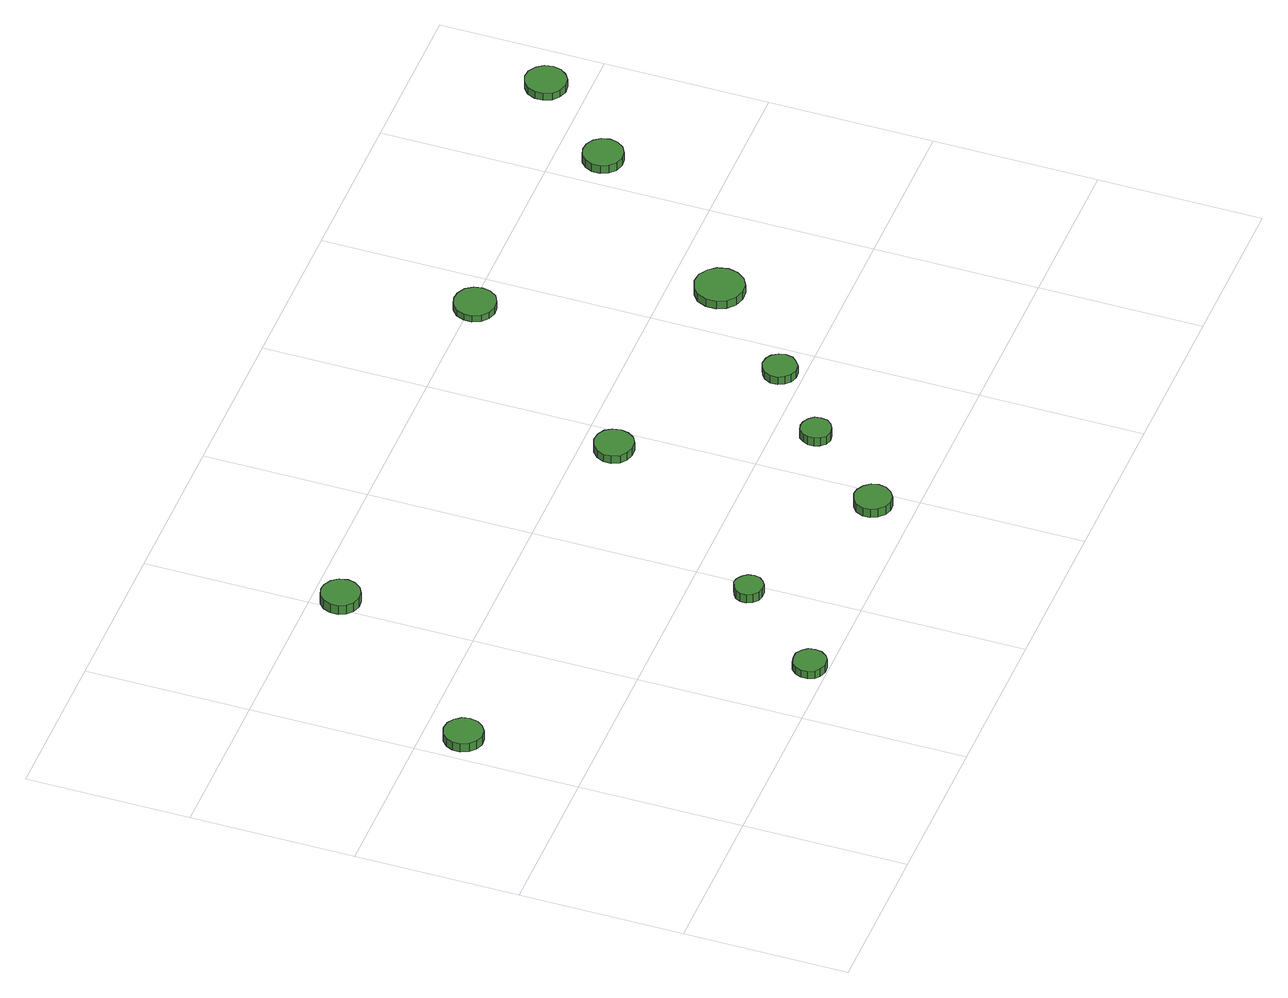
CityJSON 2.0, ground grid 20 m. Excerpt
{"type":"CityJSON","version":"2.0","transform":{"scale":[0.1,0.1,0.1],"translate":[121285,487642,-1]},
"CityObjects":{
"tree1":{"type":"SolitaryVegetationObject","attributes":{"function":"something"},"geometry":[{"type":"MultiSurface","lod":"1","boundaries":[[[0,1,2,3,4,5,6,7,8,9,10,11,12,13,14]],[[15,16,17,18,19,20,21,22,23,24,25,26,27,28,29]],[[0,29,28,1]],[[1,28,27,2]],[[2,27,26,3]],[[3,26,25,4]],[[4,25,24,5]],[[5,24,23,6]],[[6,23,22,7]],[[7,22,21,8]],[[8,21,20,9]],[[9,20,19,10]],[[10,19,18,11]],[[11,18,17,12]],[[12,17,16,13]],[[13,16,15,14]],[[14,15,29,0]]]}]},
"tree2":{"type":"SolitaryVegetationObject","attributes":{"function":"something"},"geometry":[{"type":"MultiSurface","lod":"1","boundaries":[[[30,31,32,33,34,35,36,37,38,39,40,41,42,43,44]],[[45,46,47,48,49,50,51,52,53,54,55,56,57,58,59]],[[30,59,58,31]],[[31,58,57,32]],[[32,57,56,33]],[[33,56,55,34]],[[34,55,54,35]],[[35,54,53,36]],[[36,53,52,37]],[[37,52,51,38]],[[38,51,50,39]],[[39,50,49,40]],[[40,49,48,41]],[[41,48,47,42]],[[42,47,46,43]],[[43,46,45,44]],[[44,45,59,30]]]}]},
"tree3":{"type":"SolitaryVegetationObject","attributes":{"function":"something"},"geometry":[{"type":"MultiSurface","lod":"1","boundaries":[[[60,61,62,63,64,65,66,67,68,69,70,71,72,73,74]],[[75,76,77,78,79,80,81,82,83,84,85,86,87,88,89]],[[60,89,88,61]],[[61,88,87,62]],[[62,87,86,63]],[[63,86,85,64]],[[64,85,84,65]],[[65,84,83,66]],[[66,83,82,67]],[[67,82,81,68]],[[68,81,80,69]],[[69,80,79,70]],[[70,79,78,71]],[[71,78,77,72]],[[72,77,76,73]],[[73,76,75,74]],[[74,75,89,60]]]}]},
"tree4":{"type":"SolitaryVegetationObject","attributes":{"function":"something"},"geometry":[{"type":"MultiSurface","lod":"1","boundaries":[[[90,91,92,93,94,95,96,97,98,99,100,101,102,103,104]],[[105,106,107,108,109,110,111,112,113,114,115,116,117,118,119]],[[90,119,118,91]],[[91,118,117,92]],[[92,117,116,93]],[[93,116,115,94]],[[94,115,114,95]],[[95,114,113,96]],[[96,113,112,97]],[[97,112,111,98]],[[98,111,110,99]],[[99,110,109,100]],[[100,109,108,101]],[[101,108,107,102]],[[102,107,106,103]],[[103,106,105,104]],[[104,105,119,90]]]}]},
"tree5":{"type":"SolitaryVegetationObject","attributes":{"function":"something"},"geometry":[{"type":"MultiSurface","lod":"1","boundaries":[[[120,121,122,123,124,125,126,127,128,129,130,131,132,133,134]],[[135,136,137,138,139,140,141,142,143,144,145,146,147,148,149]],[[120,149,148,121]],[[121,148,147,122]],[[122,147,146,123]],[[123,146,145,124]],[[124,145,144,125]],[[125,144,143,126]],[[126,143,142,127]],[[127,142,141,128]],[[128,141,140,129]],[[129,140,139,130]],[[130,139,138,131]],[[131,138,137,132]],[[132,137,136,133]],[[133,136,135,134]],[[134,135,149,120]]]}]},
"tree6":{"type":"SolitaryVegetationObject","attributes":{"function":"something"},"geometry":[{"type":"MultiSurface","lod":"1","boundaries":[[[150,151,152,153,154,155,156,157,158,159,160,161,162,163,164]],[[165,166,167,168,169,170,171,172,173,174,175,176,177,178,179]],[[150,179,178,151]],[[151,178,177,152]],[[152,177,176,153]],[[153,176,175,154]],[[154,175,174,155]],[[155,174,173,156]],[[156,173,172,157]],[[157,172,171,158]],[[158,171,170,159]],[[159,170,169,160]],[[160,169,168,161]],[[161,168,167,162]],[[162,167,166,163]],[[163,166,165,164]],[[164,165,179,150]]]}]},
"tree7":{"type":"SolitaryVegetationObject","attributes":{"function":"something"},"geometry":[{"type":"MultiSurface","lod":"1","boundaries":[[[180,181,182,183,184,185,186,187,188,189,190,191,192,193,194]],[[195,196,197,198,199,200,201,202,203,204,205,206,207,208,209]],[[180,209,208,181]],[[181,208,207,182]],[[182,207,206,183]],[[183,206,205,184]],[[184,205,204,185]],[[185,204,203,186]],[[186,203,202,187]],[[187,202,201,188]],[[188,201,200,189]],[[189,200,199,190]],[[190,199,198,191]],[[191,198,197,192]],[[192,197,196,193]],[[193,196,195,194]],[[194,195,209,180]]]}]},
"tree8":{"type":"SolitaryVegetationObject","attributes":{"function":"something"},"geometry":[{"type":"MultiSurface","lod":"1","boundaries":[[[210,211,212,213,214,215,216,217,218,219,220,221,222,223,224]],[[225,226,227,228,229,230,231,232,233,234,235,236,237,238,239]],[[210,239,238,211]],[[211,238,237,212]],[[212,237,236,213]],[[213,236,235,214]],[[214,235,234,215]],[[215,234,233,216]],[[216,233,232,217]],[[217,232,231,218]],[[218,231,230,219]],[[219,230,229,220]],[[220,229,228,221]],[[221,228,227,222]],[[222,227,226,223]],[[223,226,225,224]],[[224,225,239,210]]]}]},
"tree9":{"type":"SolitaryVegetationObject","attributes":{"function":"something"},"geometry":[{"type":"MultiSurface","lod":"1","boundaries":[[[240,241,242,243,244,245,246,247,248,249,250,251,252,253,254]],[[255,256,257,258,259,260,261,262,263,264,265,266,267,268,269]],[[240,269,268,241]],[[241,268,267,242]],[[242,267,266,243]],[[243,266,265,244]],[[244,265,264,245]],[[245,264,263,246]],[[246,263,262,247]],[[247,262,261,248]],[[248,261,260,249]],[[249,260,259,250]],[[250,259,258,251]],[[251,258,257,252]],[[252,257,256,253]],[[253,256,255,254]],[[254,255,269,240]]]}]},
"tree10":{"type":"SolitaryVegetationObject","attributes":{"function":"something"},"geometry":[{"type":"MultiSurface","lod":"1","boundaries":[[[270,271,272,273,274,275,276,277,278,279,280,281,282,283,284]],[[285,286,287,288,289,290,291,292,293,294,295,296,297,298,299]],[[270,299,298,271]],[[271,298,297,272]],[[272,297,296,273]],[[273,296,295,274]],[[274,295,294,275]],[[275,294,293,276]],[[276,293,292,277]],[[277,292,291,278]],[[278,291,290,279]],[[279,290,289,280]],[[280,289,288,281]],[[281,288,287,282]],[[282,287,286,283]],[[283,286,285,284]],[[284,285,299,270]]]}]},
"tree11":{"type":"SolitaryVegetationObject","attributes":{"function":"something"},"geometry":[{"type":"MultiSurface","lod":"1","boundaries":[[[300,301,302,303,304,305,306,307,308,309,310,311,312,313,314]],[[315,316,317,318,319,320,321,322,323,324,325,326,327,328,329]],[[300,329,328,301]],[[301,328,327,302]],[[302,327,326,303]],[[303,326,325,304]],[[304,325,324,305]],[[305,324,323,306]],[[306,323,322,307]],[[307,322,321,308]],[[308,321,320,309]],[[309,320,319,310]],[[310,319,318,311]],[[311,318,317,312]],[[312,317,316,313]],[[313,316,315,314]],[[314,315,329,300]]]}]},
"tree12":{"type":"SolitaryVegetationObject","attributes":{"function":"something"},"geometry":[{"type":"MultiSurface","lod":"1","boundaries":[[[330,331,332,333,334,335,336,337,338,339,340,341,342,343,344]],[[345,346,347,348,349,350,351,352,353,354,355,356,357,358,359]],[[330,359,358,331]],[[331,358,357,332]],[[332,357,356,333]],[[333,356,355,334]],[[334,355,354,335]],[[335,354,353,336]],[[336,353,352,337]],[[337,352,351,338]],[[338,351,350,339]],[[339,350,349,340]],[[340,349,348,341]],[[341,348,347,342]],[[342,347,346,343]],[[343,346,345,344]],[[344,345,359,330]]]}]}
},
"vertices":[
[56,352,21],[54,361,21],[48,369,21],[40,374,21],[30,375,21],[21,372,21],[14,365,21],[10,357,21],[10,347,21],[14,338,21],[21,331,21],[30,328,21],[40,329,21],[48,334,21],[54,342,21],[54,342,9],[48,334,9],[40,329,9],[30,328,9],[21,331,9],[14,338,9],[10,347,9],[10,357,9],[14,365,9],[21,372,9],[30,375,9],[40,374,9],[48,369,9],[54,361,9],[56,352,9],
[306,22,18],[305,30,18],[300,36,18],[293,41,18],[284,41,18],[276,39,18],[270,33,18],[267,26,18],[267,18,18],[270,10,18],[276,5,18],[284,2,18],[293,3,18],[300,7,18],[305,14,18],[305,14,7],[300,7,7],[293,3,7],[284,2,7],[276,5,7],[270,10,7],[267,18,7],[267,26,7],[270,33,7],[276,39,7],[284,41,7],[293,41,7],[300,36,7],[305,30,7],[306,22,7],
[239,566,19],[237,576,19],[231,584,19],[222,589,19],[213,590,19],[203,587,19],[196,580,19],[192,571,19],[192,561,19],[196,553,19],[203,546,19],[213,543,19],[222,544,19],[231,549,19],[237,557,19],[237,557,6],[231,549,6],[222,544,6],[213,543,6],[203,546,6],[196,553,6],[192,561,6],[192,571,6],[196,580,6],[203,587,6],[213,590,6],[222,589,6],[231,584,6],[237,576,6],[239,566,6],
[402,131,20],[401,138,20],[396,144,20],[390,148,20],[383,149,20],[376,146,20],[370,142,20],[367,135,20],[367,128,20],[370,121,20],[376,116,20],[383,114,20],[390,114,20],[396,118,20],[401,124,20],[401,124,8],[396,118,8],[390,114,8],[383,114,8],[376,116,8],[370,121,8],[367,128,8],[367,135,8],[370,142,8],[376,146,8],[383,149,8],[390,148,8],[396,144,8],[401,138,8],[402,131,8],
[600,50,20],[598,59,20],[592,66,20],[584,71,20],[575,72,20],[566,69,20],[559,63,20],[555,54,20],[555,45,20],[559,37,20],[566,30,20],[575,27,20],[584,28,20],[592,33,20],[598,41,20],[598,41,8],[592,33,8],[584,28,8],[575,27,8],[566,30,8],[559,37,8],[555,45,8],[555,54,8],[559,63,8],[566,69,8],[575,72,8],[584,71,8],[592,66,8],[598,59,8],[600,50,8],
[590,360,20],[588,370,20],[583,378,20],[574,383,20],[564,384,20],[555,381,20],[547,374,20],[543,365,20],[543,355,20],[547,346,20],[555,340,20],[564,337,20],[574,338,20],[583,343,20],[588,351,20],[588,351,9],[583,343,9],[574,338,9],[564,337,9],[555,340,9],[547,346,9],[543,355,9],[543,365,9],[547,374,9],[555,381,9],[564,384,9],[574,383,9],[583,378,9],[588,370,9],[590,360,9],
[687,152,20],[686,159,20],[681,165,20],[674,169,20],[667,170,20],[659,168,20],[654,162,20],[651,155,20],[651,148,20],[654,141,20],[659,135,20],[667,133,20],[674,134,20],[681,138,20],[686,144,20],[686,144,8],[681,138,8],[674,134,8],[667,133,8],[659,135,8],[654,141,8],[651,148,8],[651,155,8],[654,162,8],[659,168,8],[667,170,8],[674,169,8],[681,165,8],[686,159,8],[687,152,8],
[779,228,19],[777,236,19],[772,243,19],[765,247,19],[756,248,19],[748,245,19],[742,240,19],[738,232,19],[738,223,19],[742,216,19],[748,210,19],[756,207,19],[765,208,19],[772,213,19],[777,219,19],[777,219,8],[772,213,8],[765,208,8],[756,207,8],[748,210,8],[742,216,8],[738,223,8],[738,232,8],[742,240,8],[748,245,8],[756,248,8],[765,247,8],[772,243,8],[777,236,8],[779,228,8],
[772,594,18],[770,604,18],[764,613,18],[754,618,18],[744,619,18],[734,616,18],[726,609,18],[722,599,18],[722,589,18],[726,579,18],[734,572,18],[744,569,18],[754,570,18],[764,575,18],[770,584,18],[770,584,9],[764,575,9],[754,570,9],[744,569,9],[734,572,9],[726,579,9],[722,589,9],[722,599,9],[726,609,9],[734,616,9],[744,619,9],[754,618,9],[764,613,9],[770,604,9],[772,594,9],
[898,340,19],[895,353,19],[888,362,19],[877,369,19],[865,370,19],[853,366,19],[844,358,19],[839,347,19],[839,334,19],[844,323,19],[853,315,19],[865,311,19],[877,312,19],[888,318,19],[895,328,19],[895,328,8],[888,318,8],[877,312,8],[865,311,8],[853,315,8],[844,323,8],[839,334,8],[839,347,8],[844,358,8],[853,366,8],[865,370,8],[877,369,8],[888,362,8],[895,353,8],[898,340,8],
[1065,544,19],[1063,554,19],[1057,562,19],[1048,567,19],[1038,568,19],[1028,565,19],[1021,558,19],[1017,549,19],[1017,539,19],[1021,530,19],[1028,523,19],[1038,520,19],[1048,521,19],[1057,526,19],[1063,534,19],[1063,534,8],[1057,526,8],[1048,521,8],[1038,520,8],[1028,523,8],[1021,530,8],[1017,539,8],[1017,549,8],[1021,558,8],[1028,565,8],[1038,568,8],[1048,567,8],[1057,562,8],[1063,554,8],[1065,544,8],
[1164,649,18],[1162,659,18],[1156,667,18],[1147,673,18],[1137,674,18],[1127,670,18],[1119,664,18],[1115,654,18],[1115,644,18],[1119,634,18],[1127,628,18],[1137,624,18],[1147,625,18],[1156,631,18],[1162,639,18],[1162,639,8],[1156,631,8],[1147,625,8],[1137,624,8],[1127,628,8],[1119,634,8],[1115,644,8],[1115,654,8],[1119,664,8],[1127,670,8],[1137,674,8],[1147,673,8],[1156,667,8],[1162,659,8],[1164,649,8]
]}
